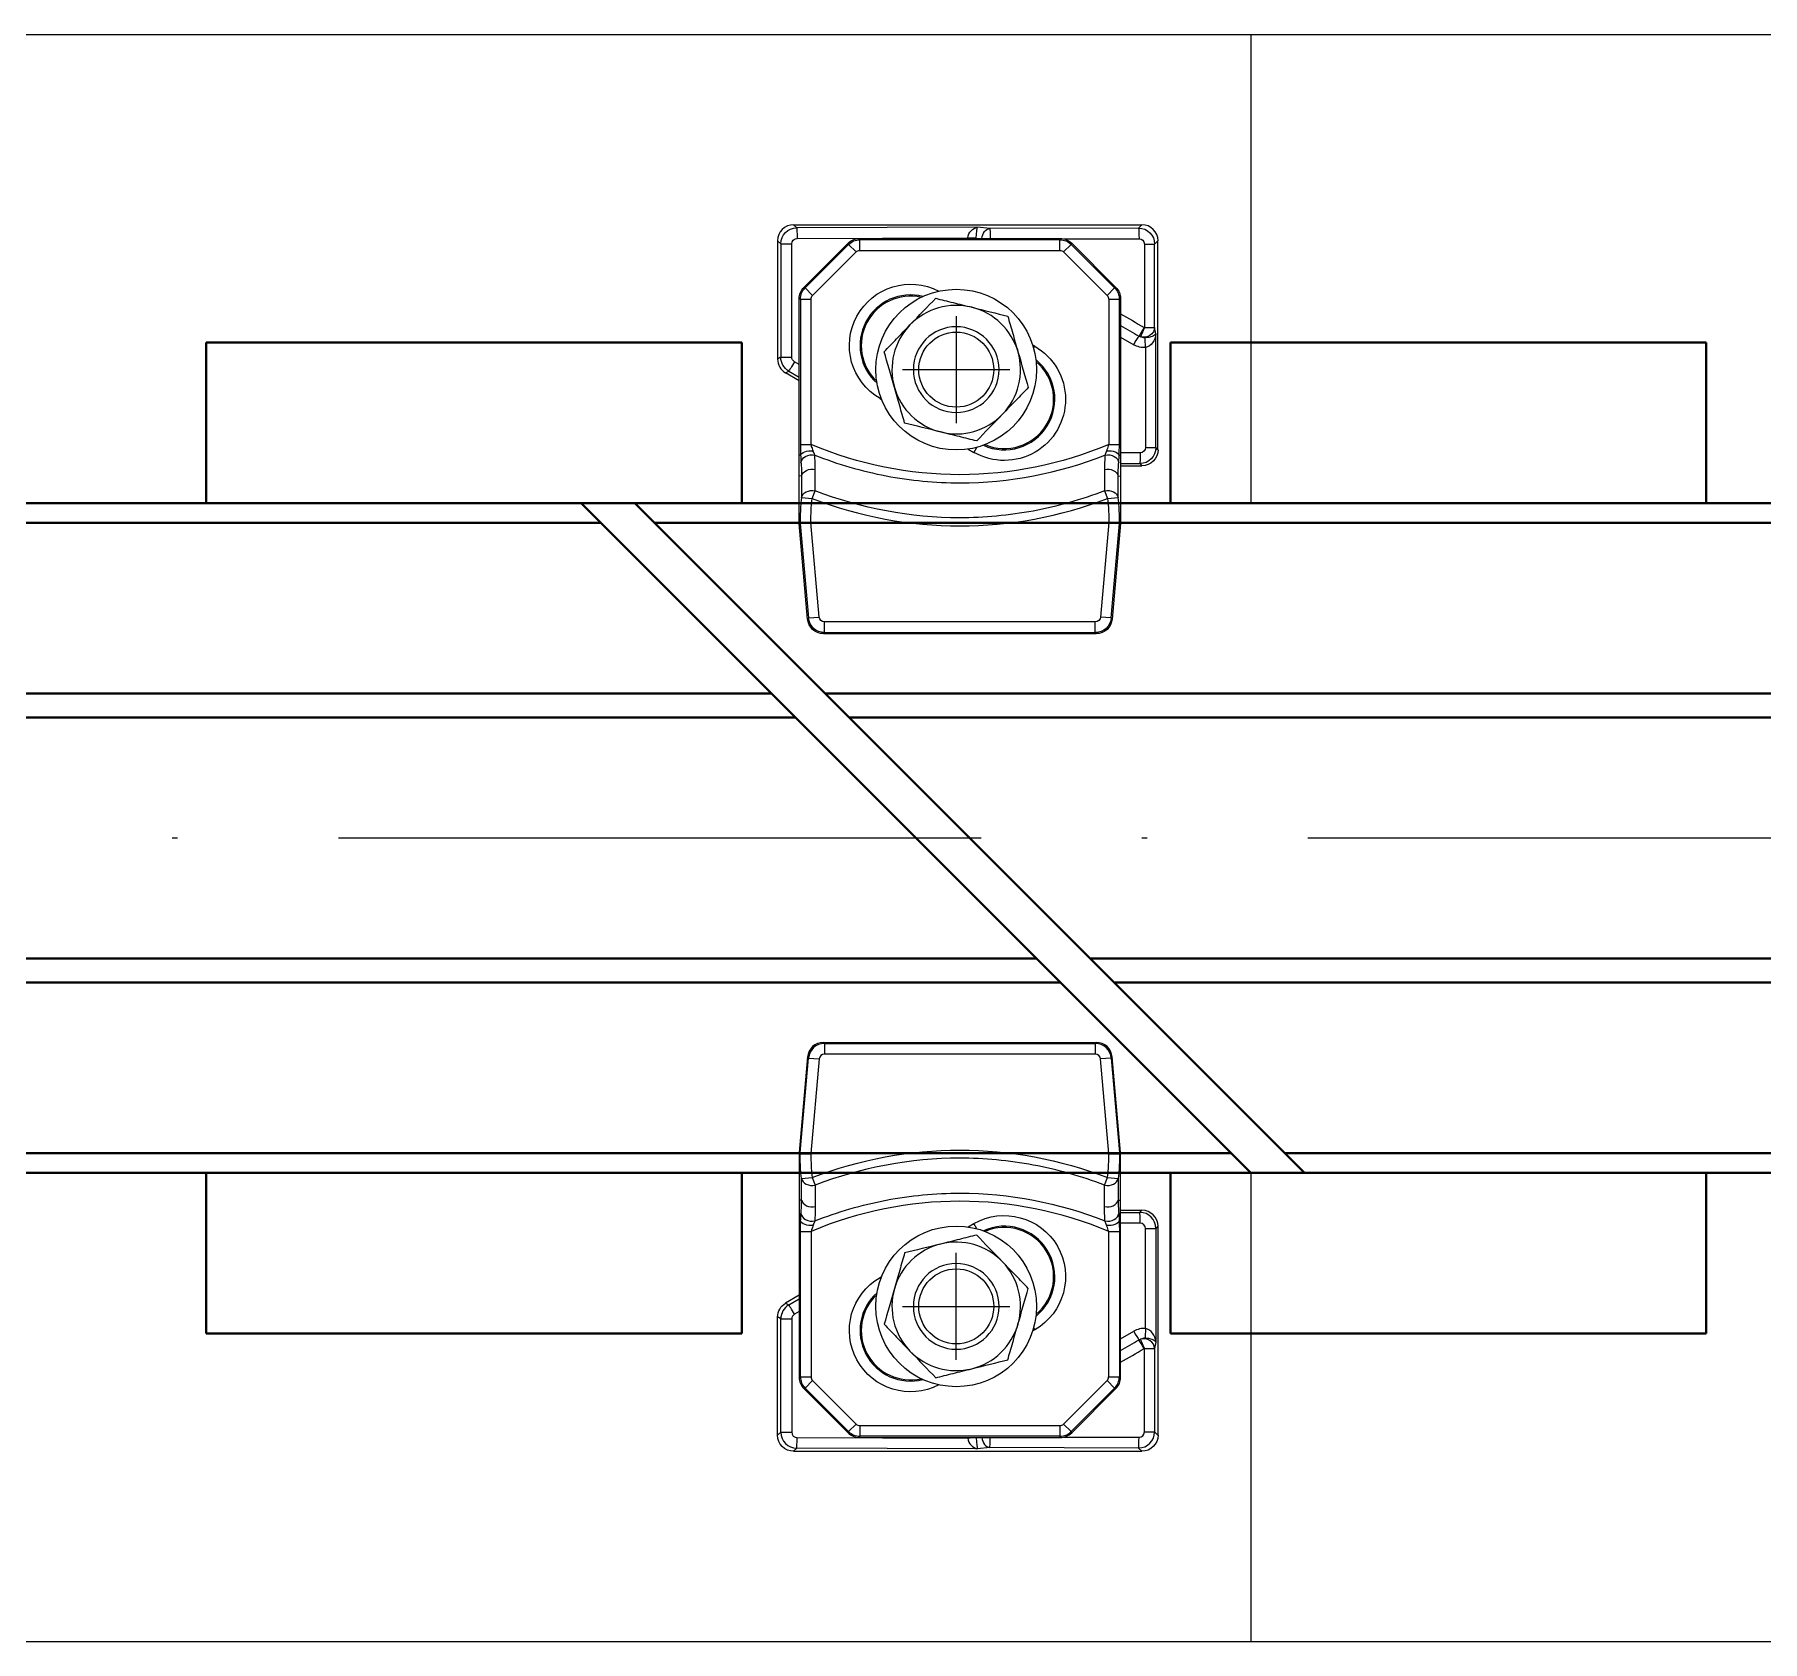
# Model space of a CAD drawing. Header units: centimetres. Extents: x 470464 to 524273, y 49611 to 59074.
# Drawn here: x 489177.04 to 489209.3, y 54392.56 to 54422.56 of the extents above; entities that cross this region are included whole.
import ezdxf

# ---------------------------------------------------------------- set-up
doc = ezdxf.new("R2010")
doc.units = ezdxf.units.CM
doc.header["$MEASUREMENT"] = 0
for name, pattern in [('1244_Aselsan_MIUM_3000$0$ACAD_ISO10W100', [18, 12, -3, 0, -3]), ('ACAD_ISO08W100', [36, 24, -3, 6, -3]), ('CHAIN', [0.3543, 0.2362, -0.0295, 0.0591, -0.0295]), ('XKITLINE00', [0])]:
    doc.linetypes.add(name, pattern=pattern)
for name, color, linetype, lineweight in [('1', 7, 'Continuous', 25), ('AAA_EKSEN', 1, 'ACAD_ISO08W100', 9), ('S-COLS-CONC', 4, 'Continuous', 40)]:
    doc.layers.add(name, color=color, linetype=linetype, lineweight=lineweight)

# ---------------------------------------------------------------- blocks, each defined once
blk = doc.blocks.new('K')
at = {"color": 2, "linetype": 'XKITLINE00', "lineweight": 0}
for p, q in [((489128.412, 45922.563), (489199.746, 45922.563)), ((489199.746, 45922.563), (489249.746, 45922.563)), ((489199.746, 45922.563), (489199.746, 45913.813)), ((489199.746, 45901.313), (489199.746, 45892.563)), ((489128.412, 45892.563), (489199.746, 45892.563)), ((489199.746, 45892.563), (489249.746, 45892.563))]:
    blk.add_line(p, q, dxfattribs=at)
at = {"color": 2}
for p, q in [((489199.746, 45922.563), (489199.746, 45913.813)), ((489199.746, 45901.313), (489199.746, 45892.563))]:
    blk.add_line(p, q, dxfattribs=at)
at = {"color": 2, "linetype": '1244_Aselsan_MIUM_3000$0$ACAD_ISO10W100'}
blk.add_line((489128.412, 45907.563), (489228.2, 45907.563), dxfattribs=at)
at = {"layer": '1', "color": 2, "linetype": 'Continuous'}
for p, q in [((489191.211, 45919.013), (489197.713, 45919.013)), ((489191.269, 45918.955), (489191.211, 45919.013)), ((489194.645, 45918.965), (489191.269, 45918.955)), ((489194.873, 45918.942), (489194.645, 45918.965)), ((489197.651, 45918.951), (489194.873, 45918.942)), ((489197.713, 45919.013), (489197.651, 45918.951)), ((489190.912, 45918.714), (489190.97, 45918.655)), ((489190.912, 45918.714), (489190.912, 45916.504)), ((489190.97, 45918.655), (489190.971, 45916.538)), ((489191.177, 45916.539), (489191.176, 45918.656)), ((489191.276, 45918.756), (489194.463, 45918.766)), ((489191.402, 45917.843), (489192.226, 45918.667)), ((489192.236, 45918.645), (489191.425, 45917.833)), ((489192.226, 45918.668), (489192.236, 45918.645)), ((489192.377, 45918.504), (489192.236, 45918.645)), ((489192.447, 45918.732), (489192.438, 45918.755)), ((489192.438, 45918.755), (489196.19, 45918.755)), ((489196.181, 45918.732), (489192.447, 45918.732)), ((489192.447, 45918.533), (489192.447, 45918.732)), ((489196.19, 45918.755), (489196.181, 45918.732)), ((489196.181, 45918.533), (489196.181, 45918.732)), ((489196.251, 45918.504), (489196.392, 45918.645)), ((489196.259, 45918.747), (489197.658, 45918.751)), ((489196.392, 45918.645), (489196.402, 45918.668)), ((489197.203, 45917.833), (489196.392, 45918.645)), ((489196.402, 45918.667), (489197.226, 45917.843)), ((489197.758, 45918.652), (489197.758, 45917.094)), ((489197.758, 45918.652), (489197.95, 45918.652)), ((489197.95, 45918.652), (489198.012, 45918.714)), ((489197.95, 45917.094), (489197.95, 45918.652)), ((489198.012, 45914.811), (489198.012, 45918.714)), ((489191.565, 45917.692), (489192.377, 45918.504)), ((489192.447, 45918.533), (489196.181, 45918.533)), ((489196.251, 45918.504), (489197.063, 45917.692)), ((489191.314, 45917.631), (489191.337, 45917.622)), ((489191.314, 45914.709), (489191.314, 45917.631)), ((489191.337, 45917.622), (489191.337, 45914.908)), ((489191.337, 45917.622), (489191.536, 45917.622)), ((489191.425, 45917.833), (489191.402, 45917.843)), ((489191.565, 45917.692), (489191.425, 45917.833)), ((489191.536, 45914.908), (489191.536, 45917.622)), ((489197.063, 45917.692), (489197.203, 45917.833)), ((489197.092, 45917.622), (489197.291, 45917.622)), ((489197.092, 45917.622), (489197.092, 45914.908)), ((489197.226, 45917.843), (489197.203, 45917.833)), ((489197.291, 45917.622), (489197.314, 45917.631)), ((489197.291, 45914.908), (489197.291, 45917.622)), ((489197.314, 45917.631), (489197.314, 45914.709)), ((489197.758, 45917.094), (489197.95, 45917.094)), ((489197.973, 45916.976), (489197.95, 45917.094)), ((489197.972, 45914.851), (489197.973, 45916.976)), ((489195.712, 45916.744), (489195.674, 45916.766)), ((489195.691, 45916.708), (489195.712, 45916.744)), ((489197.314, 45916.911), (489197.559, 45916.771)), ((489197.781, 45916.72), (489197.78, 45914.852)), ((489190.971, 45916.538), (489190.912, 45916.504)), ((489191.061, 45916.246), (489191.119, 45916.28)), ((489191.119, 45916.28), (489191.314, 45916.166)), ((489191.314, 45916.402), (489191.227, 45916.453)), ((489191.314, 45916.099), (489191.061, 45916.246)), ((489192.824, 45915.767), (489192.838, 45915.79)), ((489192.824, 45915.767), (489192.853, 45915.751)), ((489191.341, 45914.709), (489191.314, 45914.709)), ((489191.337, 45914.908), (489191.536, 45914.908)), ((489194.468, 45914.824), (489194.575, 45914.762)), ((489194.629, 45914.857), (489194.575, 45914.762)), ((489197.092, 45914.908), (489197.291, 45914.908)), ((489197.287, 45914.709), (489197.314, 45914.709)), ((489197.68, 45914.753), (489197.314, 45914.754)), ((489198.012, 45914.811), (489197.972, 45914.851)), ((489197.314, 45914.554), (489197.673, 45914.553)), ((489197.314, 45914.513), (489197.713, 45914.513)), ((489197.673, 45914.553), (489197.713, 45914.513)), ((489191.314, 45913.826), (489191.314, 45914.326)), ((489191.36, 45914.321), (489191.314, 45914.326)), ((489191.557, 45913.899), (489191.612, 45914.044)), ((489197.016, 45914.044), (489197.071, 45913.899)), ((489197.268, 45914.321), (489197.314, 45914.326)), ((489197.314, 45914.326), (489197.314, 45913.826)), ((489191.348, 45913.822), (489191.314, 45913.826)), ((489191.359, 45913.92), (489191.348, 45913.822)), ((489191.348, 45913.822), (489191.547, 45913.802)), ((489191.359, 45913.92), (489191.557, 45913.899)), ((489191.547, 45913.802), (489191.557, 45913.899)), ((489197.071, 45913.899), (489197.269, 45913.92)), ((489197.071, 45913.899), (489197.081, 45913.802)), ((489197.081, 45913.802), (489197.28, 45913.822)), ((489197.28, 45913.822), (489197.269, 45913.92)), ((489197.28, 45913.822), (489197.314, 45913.826)), ((489191.471, 45911.651), (489191.315, 45913.432)), ((489191.333, 45913.46), (489191.532, 45913.459)), ((489191.334, 45913.433), (489191.533, 45913.45)), ((489191.334, 45913.433), (489191.488, 45911.67)), ((489191.687, 45911.687), (489191.533, 45913.45)), ((489197.095, 45913.45), (489196.941, 45911.687)), ((489197.294, 45913.433), (489197.095, 45913.45)), ((489197.096, 45913.459), (489197.295, 45913.46)), ((489197.14, 45911.67), (489197.294, 45913.433)), ((489197.313, 45913.432), (489197.157, 45911.651)), ((489191.488, 45911.67), (489191.471, 45911.651)), ((489191.488, 45911.67), (489191.687, 45911.687)), ((489196.842, 45911.596), (489191.786, 45911.596)), ((489191.786, 45911.397), (489191.786, 45911.596)), ((489196.842, 45911.397), (489196.842, 45911.596)), ((489197.14, 45911.67), (489196.941, 45911.687)), ((489197.157, 45911.651), (489197.14, 45911.67)), ((489191.769, 45911.378), (489191.786, 45911.397)), ((489191.769, 45911.378), (489196.859, 45911.378)), ((489191.786, 45911.397), (489196.842, 45911.397)), ((489196.842, 45911.397), (489196.859, 45911.378)), ((489191.769, 45903.747), (489191.786, 45903.728)), ((489191.769, 45903.747), (489196.859, 45903.747)), ((489191.786, 45903.728), (489191.786, 45903.529)), ((489191.786, 45903.728), (489196.842, 45903.728)), ((489196.842, 45903.728), (489196.859, 45903.747)), ((489196.842, 45903.728), (489196.842, 45903.529)), ((489191.471, 45903.474), (489191.315, 45901.693)), ((489191.334, 45901.692), (489191.488, 45903.455)), ((489191.488, 45903.455), (489191.471, 45903.474)), ((489191.488, 45903.455), (489191.687, 45903.438)), ((489191.687, 45903.438), (489191.533, 45901.675)), ((489196.842, 45903.529), (489191.786, 45903.529)), ((489197.14, 45903.455), (489196.941, 45903.438)), ((489197.095, 45901.675), (489196.941, 45903.438)), ((489197.157, 45903.474), (489197.14, 45903.455)), ((489197.14, 45903.455), (489197.294, 45901.692)), ((489197.313, 45901.693), (489197.157, 45903.474)), ((489191.333, 45901.665), (489191.532, 45901.666)), ((489191.334, 45901.692), (489191.533, 45901.675)), ((489197.294, 45901.692), (489197.095, 45901.675)), ((489197.096, 45901.666), (489197.295, 45901.665)), ((489191.348, 45901.303), (489191.314, 45901.299)), ((489191.314, 45901.299), (489191.314, 45900.799)), ((489191.348, 45901.303), (489191.547, 45901.323)), ((489191.359, 45901.205), (489191.348, 45901.303)), ((489191.359, 45901.205), (489191.557, 45901.226)), ((489191.547, 45901.323), (489191.557, 45901.226)), ((489191.557, 45901.226), (489191.612, 45901.081)), ((489197.016, 45901.081), (489197.071, 45901.226)), ((489197.071, 45901.226), (489197.081, 45901.323)), ((489197.071, 45901.226), (489197.269, 45901.205)), ((489197.081, 45901.323), (489197.28, 45901.303)), ((489197.28, 45901.303), (489197.269, 45901.205)), ((489197.28, 45901.303), (489197.314, 45901.299)), ((489197.314, 45900.799), (489197.314, 45901.299)), ((489191.36, 45900.804), (489191.314, 45900.799)), ((489197.268, 45900.804), (489197.314, 45900.799)), ((489197.314, 45900.613), (489197.713, 45900.613)), ((489197.314, 45900.571), (489197.673, 45900.573)), ((489197.673, 45900.573), (489197.713, 45900.613)), ((489191.314, 45900.416), (489191.314, 45897.494)), ((489191.341, 45900.416), (489191.314, 45900.416)), ((489191.337, 45897.503), (489191.337, 45900.217)), ((489191.337, 45900.217), (489191.536, 45900.217)), ((489191.536, 45900.217), (489191.536, 45897.503)), ((489194.468, 45900.301), (489194.575, 45900.363)), ((489194.629, 45900.268), (489194.575, 45900.363)), ((489197.092, 45900.217), (489197.291, 45900.217)), ((489197.092, 45897.503), (489197.092, 45900.217)), ((489197.287, 45900.416), (489197.314, 45900.416)), ((489197.291, 45900.217), (489197.291, 45897.503)), ((489197.314, 45897.494), (489197.314, 45900.416)), ((489197.68, 45900.372), (489197.314, 45900.371)), ((489197.781, 45898.405), (489197.78, 45900.273)), ((489198.012, 45900.314), (489197.972, 45900.274)), ((489197.972, 45900.274), (489197.973, 45898.149)), ((489198.012, 45900.314), (489198.012, 45896.411)), ((489192.824, 45899.358), (489192.853, 45899.374)), ((489192.824, 45899.358), (489192.838, 45899.335)), ((489191.314, 45899.026), (489191.061, 45898.879)), ((489191.061, 45898.879), (489191.119, 45898.845)), ((489191.119, 45898.845), (489191.314, 45898.959)), ((489190.971, 45898.587), (489190.912, 45898.621)), ((489190.912, 45896.411), (489190.912, 45898.621)), ((489190.97, 45896.47), (489190.971, 45898.587)), ((489191.177, 45898.586), (489191.176, 45896.469)), ((489191.314, 45898.723), (489191.227, 45898.672)), ((489195.712, 45898.381), (489195.674, 45898.359)), ((489195.691, 45898.418), (489195.712, 45898.381)), ((489197.314, 45898.214), (489197.559, 45898.354)), ((489197.758, 45898.031), (489197.95, 45898.031)), ((489197.758, 45896.473), (489197.758, 45898.031)), ((489197.973, 45898.149), (489197.95, 45898.031)), ((489197.95, 45898.031), (489197.95, 45896.473)), ((489191.314, 45897.494), (489191.337, 45897.503)), ((489191.337, 45897.503), (489191.536, 45897.503)), ((489191.425, 45897.292), (489191.402, 45897.282)), ((489191.402, 45897.282), (489192.226, 45896.458)), ((489191.565, 45897.433), (489191.425, 45897.292)), ((489192.236, 45896.48), (489191.425, 45897.292)), ((489191.565, 45897.433), (489192.377, 45896.621)), ((489196.251, 45896.621), (489197.063, 45897.433)), ((489197.203, 45897.292), (489196.392, 45896.48)), ((489196.402, 45896.458), (489197.226, 45897.282)), ((489197.063, 45897.433), (489197.203, 45897.292)), ((489197.092, 45897.503), (489197.291, 45897.503)), ((489197.226, 45897.282), (489197.203, 45897.292)), ((489197.291, 45897.503), (489197.314, 45897.494)), ((489192.377, 45896.621), (489192.236, 45896.48)), ((489196.251, 45896.621), (489196.392, 45896.48)), ((489190.912, 45896.411), (489190.97, 45896.47)), ((489191.276, 45896.369), (489194.463, 45896.359)), ((489192.226, 45896.457), (489192.236, 45896.48)), ((489192.447, 45896.393), (489192.438, 45896.37)), ((489192.438, 45896.37), (489196.19, 45896.37)), ((489192.447, 45896.592), (489196.181, 45896.592)), ((489192.447, 45896.592), (489192.447, 45896.393)), ((489196.181, 45896.393), (489192.447, 45896.393)), ((489196.181, 45896.592), (489196.181, 45896.393)), ((489196.19, 45896.37), (489196.181, 45896.393)), ((489196.259, 45896.378), (489197.658, 45896.374)), ((489196.392, 45896.48), (489196.402, 45896.457)), ((489197.758, 45896.473), (489197.95, 45896.473)), ((489197.95, 45896.473), (489198.012, 45896.411)), ((489191.269, 45896.17), (489191.211, 45896.113)), ((489191.211, 45896.113), (489197.713, 45896.113)), ((489194.645, 45896.16), (489191.269, 45896.17)), ((489194.873, 45896.183), (489194.645, 45896.16)), ((489197.651, 45896.174), (489194.873, 45896.183)), ((489197.713, 45896.113), (489197.651, 45896.174))]:
    blk.add_line(p, q, dxfattribs=at)
for centre, radius in [((489194.246, 45916.307), 1.5), ((489194.246, 45916.307), 0.7), ((489194.246, 45898.818), 1.5), ((489194.246, 45898.818), 0.7)]:
    blk.add_circle(centre, radius, dxfattribs=at)
at = {"layer": '1', "color": 2, "linetype": 'Continuous', "extrusion": (0, 0, -1)}
for centre in [(-489194.246, 45916.307), (-489194.246, 45898.818)]:
    blk.add_circle(centre, 0.8, dxfattribs=at)
for centre, start, end in [((-489193.393, 45916.758), 299.8539, 117.4717), ((-489195.144, 45915.753), 119.8539, 299.8539), ((-489195.144, 45899.372), 60.1461, 240.1461), ((-489193.393, 45898.367), 242.5283, 60.1461)]:
    blk.add_arc(centre, 1.142, start, end, dxfattribs=at)
at = {"layer": '1', "color": 2, "linetype": 'Continuous'}
for centre, radius, start, end in [((489193.393, 45916.758), 0.943, 75.8258, 228.463), ((489193.393, 45916.758), 0.92, 77.6089, 226.677), ((489194.246, 45916.307), 1.2, 76, 136), ((489194.246, 45916.307), 1.2, 16, 76), ((489194.246, 45916.307), 1.2, 136, 196), ((489194.246, 45916.307), 1.2, 316, 16), ((489195.144, 45915.753), 0.943, 245.4674, 51.1742), ((489195.144, 45915.753), 0.92, 246.9271, 49.7145), ((489194.246, 45916.307), 1.2, 196, 256), ((489194.246, 45916.307), 1.2, 256, 316), ((489195.144, 45899.372), 0.943, 308.8258, 114.5326), ((489195.144, 45899.372), 0.92, 310.2855, 113.0729), ((489194.246, 45898.818), 1.2, 104, 164), ((489194.246, 45898.818), 1.2, 44, 104), ((489194.246, 45898.818), 1.2, 344, 44), ((489193.393, 45898.367), 0.943, 131.537, 284.1742), ((489193.393, 45898.367), 0.92, 133.323, 282.3911), ((489194.246, 45898.818), 1.2, 164, 224), ((489194.246, 45898.818), 1.2, 284, 344), ((489194.246, 45898.818), 1.2, 224, 284)]:
    blk.add_arc(centre, radius, start, end, dxfattribs=at)
for centre, major_axis, ratio, start_param, end_param in [((489191.213, 45918.711), (-0.214, 0.214), 0.992433, 5.501585, 7.064785), ((489197.711, 45918.711), (-0.214, -0.214), 0.992433, 2.359993, 3.923193), ((489191.213, 45916.506), (-0.261, -0.15), 0.994945, 5.763279, 6.803091), ((489194.314, 45922.456), (0, -9.067), 0.918737, 5.945855, 6.620515), ((489191.77, 45903.446), (-0.204, 0.222), 0.995811, 5.544902, 7.021469), ((489191.787, 45903.428), (-0.221, -0.203), 0.997694, 3.974105, 5.450673), ((489196.841, 45903.428), (-0.221, 0.203), 0.997694, 3.974105, 5.450673), ((489196.858, 45903.446), (-0.204, -0.222), 0.995811, 2.403309, 3.879876), ((489191.787, 45903.428), (0.068, -0.0742), 0.993033, 2.403309, 3.879876), ((489196.841, 45903.428), (-0.068, -0.0742), 0.993033, 2.403309, 3.879876), ((489191.557, 45901.226), (-0.2, -0.001), 0.752836, 0.132804, 1.847295), ((489197.071, 45901.226), (-0.2, 0.001), 0.752836, 1.294298, 3.008789), ((489191.559, 45900.825), (-0.2, -0.001), 0.752479, 0.132721, 1.852962), ((489194.314, 45892.376), (0, 8.405), 0.918737, 5.915201, 6.65117), ((489197.069, 45900.825), (-0.2, 0.001), 0.752479, 1.288631, 3.008872), ((489191.547, 45900.557), (-0.199, 0.014), 0.74106, 0.130215, 1.915333), ((489197.081, 45900.557), (-0.199, -0.014), 0.74106, 1.22626, 3.011378), ((489197.673, 45900.373), (-0.001, 0.2), 0.034627, 4.708031, 6.195866), ((489197.672, 45900.273), (-0.267, 0.138), 0.998031, 3.623062, 5.186262), ((489197.711, 45900.311), (-0.214, -0.214), 0.992433, 2.359993, 3.923193), ((489191.54, 45900.416), (-0.2, 0.008), 0.422896, 0.096328, 1.761115), ((489197.088, 45900.416), (-0.2, -0.008), 0.422896, 1.380478, 3.045264), ((489197.679, 45900.272), (-0.0819, -0.0592), 0.989251, 2.52068, 4.08388), ((489197.773, 45900.274), (0.2, 0), 0.004269, 4.747034, 6.195918), ((489191.27, 45898.586), (-0.128, -0.271), 0.997202, 4.110755, 5.150568), ((489191.17, 45898.587), (-0.2, 0), 0.004243, 0.087267, 1.605444), ((489191.22, 45898.673), (-0.101, 0.173), 0.027764, 4.691233, 6.195885), ((489191.277, 45898.586), (-0.0667, 0.0748), 0.997721, 6.084759, 7.124571), ((489197.732, 45897.968), (-0.115, -0.426), 0.905428, 3.310168, 3.875491), ((489197.566, 45898.353), (-0.099, 0.174), 0.027964, 1.549906, 2.758993), ((489197.739, 45897.967), (-0.061, -0.253), 0.768803, 3.289543, 3.701099), ((489197.751, 45898.031), (-0.196, 0.038), 0.907507, 3.350606, 5.211047), ((489197.788, 45898.405), (0.016, 0.199), 0.034866, 1.569261, 2.70958), ((489197.774, 45898.149), (-0.201, 0.012), 0.369521, 3.302192, 4.751077), ((489197.774, 45898.149), (-0.042, 0.256), 0.76271, 4.58737, 6.036255), ((489144.503, 45868.006), (-148.546, -84.96), 0.001169, 1.933599, 1.936064), ((489144.509, 45868.005), (-148.541, -84.962), 0.002337, 1.9329, 1.936067), ((489197.746, 45898.029), (-0.099, 0.174), 0.030283, 4.695034, 5.900559), ((489197.751, 45898.031), (-0.071, 0.187), 0.032625, 4.699988, 5.905162), ((489191.615, 45897.494), (-0.278, -0.115), 0.997326, 5.892062, 6.674309), ((489191.637, 45897.503), (-0.115, 0.277), 0.998522, 1.179673, 1.96192), ((489191.637, 45897.503), (-0.0928, -0.0384), 0.995546, 5.892062, 6.674309), ((489196.991, 45897.503), (0.0928, -0.0384), 0.995546, 5.892062, 6.674309), ((489196.991, 45897.503), (-0.115, -0.277), 0.998522, 1.179673, 1.96192), ((489197.013, 45897.494), (-0.278, 0.115), 0.997326, 2.750469, 3.532716), ((489192.448, 45896.692), (0.0384, 0.0928), 0.995546, 2.750469, 3.532716), ((489196.18, 45896.692), (0.0384, -0.0928), 0.995546, 5.892062, 6.674309), ((489191.169, 45896.47), (-0.2, 0), 0.004243, 0.087267, 1.605444), ((489191.269, 45896.47), (-0.175, 0.243), 0.996422, 0.949848, 2.513048), ((489191.276, 45896.469), (-0.0469, -0.0889), 0.994028, 5.200197, 6.763397), ((489191.269, 45896.37), (-0.001, -0.2), 0.034652, 0.087319, 1.566648), ((489192.439, 45896.671), (-0.115, -0.278), 0.997326, 5.892062, 6.674309), ((489192.448, 45896.692), (-0.277, 0.115), 0.998522, 1.179673, 1.96192), ((489194.981, 45896.394), (-0.516, -0.056), 0.770786, 6.203754, 6.230389), ((489194.47, 45896.358), (-0.2, -0.008), 0.005639, 3.866293, 4.746837), ((489194.645, 45896.359), (-0.076, 0.188), 0.878606, 1.230281, 2.70961), ((489194.645, 45896.359), (-0.003, 0.201), 0.124494, 1.540952, 3.020281), ((489194.873, 45896.382), (0.02, -0.199), 0.74823, 4.69971, 6.151435), ((489194.873, 45896.382), (0.001, 0.2), 0.034899, 3.228912, 4.651252), ((489196.18, 45896.692), (-0.277, -0.115), 0.998522, 1.179673, 1.96192), ((489196.189, 45896.671), (-0.115, 0.278), 0.997326, 2.750469, 3.532716), ((489197.65, 45896.474), (-0.266, -0.139), 0.998207, 1.09196, 2.65516), ((489197.651, 45896.374), (0.001, 0.2), 0.034899, 3.228912, 4.712496), ((489197.657, 45896.474), (-0.0807, 0.0609), 0.988978, 2.219923, 3.783123)]:
    blk.add_ellipse(centre, major_axis=major_axis, ratio=ratio, start_param=start_param, end_param=end_param, dxfattribs=at)
at = {"layer": '1', "color": 2, "linetype": 'Continuous', "extrusion": (0, 0, -1)}
for centre, major_axis, ratio, start_param, end_param in [((489191.269, 45918.655), (-0.175, -0.243), 0.996422, 0.949848, 2.513048), ((489191.269, 45918.755), (-0.001, 0.2), 0.034652, 0.087319, 1.566648), ((489194.645, 45918.766), (-0.076, -0.188), 0.878606, 1.230281, 2.70961), ((489194.645, 45918.766), (-0.003, -0.201), 0.124494, 1.540952, 3.020281), ((489194.873, 45918.743), (0.02, 0.199), 0.74823, 4.69971, 6.151435), ((489194.873, 45918.743), (0.001, -0.2), 0.034899, 3.228912, 4.651252), ((489197.65, 45918.651), (-0.266, 0.139), 0.998207, 1.09196, 2.65516), ((489197.651, 45918.751), (0.001, -0.2), 0.034899, 3.228912, 4.712496), ((489191.169, 45918.655), (-0.2, 0), 0.004243, 0.087267, 1.605444), ((489191.276, 45918.656), (-0.0469, 0.0889), 0.994028, 5.200197, 6.763397), ((489192.439, 45918.455), (-0.115, 0.278), 0.997326, 5.892062, 6.674309), ((489192.448, 45918.433), (-0.277, -0.115), 0.998522, 1.179673, 1.96192), ((489194.47, 45918.767), (-0.2, 0.008), 0.005639, 3.866293, 4.746837), ((489194.981, 45918.731), (-0.516, 0.056), 0.770786, 6.203754, 6.230389), ((489196.18, 45918.433), (-0.277, 0.115), 0.998522, 1.179673, 1.96192), ((489196.189, 45918.455), (-0.115, -0.278), 0.997326, 2.750469, 3.532716), ((489197.657, 45918.651), (-0.0807, -0.0609), 0.988978, 2.219923, 3.783123), ((489192.448, 45918.433), (0.0384, -0.0928), 0.995546, 2.750469, 3.532716), ((489196.18, 45918.433), (0.0384, 0.0928), 0.995546, 5.892062, 6.674309), ((489191.615, 45917.631), (-0.278, 0.115), 0.997326, 5.892062, 6.674309), ((489191.637, 45917.622), (-0.115, -0.277), 0.998522, 1.179673, 1.96192), ((489191.637, 45917.622), (-0.0928, 0.0384), 0.995546, 5.892062, 6.674309), ((489196.991, 45917.622), (0.0928, 0.0384), 0.995546, 5.892062, 6.674309), ((489196.991, 45917.622), (-0.115, 0.277), 0.998522, 1.179673, 1.96192), ((489197.013, 45917.631), (-0.278, -0.115), 0.997326, 2.750469, 3.532716), ((489144.509, 45947.12), (-148.541, 84.962), 0.002337, 1.9329, 1.936067), ((489144.503, 45947.119), (-148.546, 84.96), 0.001169, 1.933599, 1.936064), ((489197.566, 45916.772), (-0.099, -0.174), 0.027964, 1.549906, 2.758993), ((489197.746, 45917.096), (-0.099, -0.174), 0.030283, 4.695034, 5.900559), ((489197.751, 45917.094), (-0.196, -0.038), 0.907507, 3.350606, 5.211047), ((489197.751, 45917.094), (-0.071, -0.187), 0.032625, 4.699988, 5.905162), ((489197.774, 45916.976), (-0.201, -0.012), 0.369521, 3.302192, 4.751077), ((489197.774, 45916.976), (-0.042, -0.256), 0.76271, 4.58737, 6.036255), ((489197.732, 45917.157), (-0.115, 0.426), 0.905428, 3.310168, 3.875491), ((489197.739, 45917.158), (-0.061, 0.253), 0.768803, 3.289543, 3.701099), ((489197.788, 45916.72), (0.016, -0.199), 0.034866, 1.569261, 2.70958), ((489191.17, 45916.538), (-0.2, 0), 0.004243, 0.087267, 1.605444), ((489191.27, 45916.539), (-0.128, 0.271), 0.997202, 4.110755, 5.150568), ((489191.22, 45916.452), (-0.101, -0.173), 0.027764, 4.691233, 6.195885), ((489191.277, 45916.539), (-0.0667, -0.0748), 0.997721, 6.084759, 7.124571), ((489191.54, 45914.709), (-0.2, -0.008), 0.422896, 0.096328, 1.761115), ((489191.547, 45914.568), (-0.199, -0.014), 0.74106, 0.130215, 1.915333), ((489194.314, 45922.75), (0, -8.405), 0.918737, 5.915201, 6.65117), ((489197.081, 45914.568), (-0.199, 0.014), 0.74106, 1.22626, 3.011378), ((489197.088, 45914.709), (-0.2, 0.008), 0.422896, 1.380478, 3.045264), ((489197.672, 45914.852), (-0.267, -0.138), 0.998031, 3.623062, 5.186262), ((489197.673, 45914.752), (-0.001, -0.2), 0.034627, 4.708031, 6.195866), ((489197.679, 45914.853), (-0.0819, 0.0592), 0.989251, 2.52068, 4.08388), ((489197.711, 45914.814), (-0.214, 0.214), 0.992433, 2.359993, 3.923193), ((489197.773, 45914.851), (0.2, 0), 0.004269, 4.747034, 6.195918), ((489191.559, 45914.3), (-0.2, 0.001), 0.752479, 0.132721, 1.852962), ((489197.069, 45914.3), (-0.2, -0.001), 0.752479, 1.288631, 3.008872), ((489191.557, 45913.899), (-0.2, 0.001), 0.752836, 0.132804, 1.847295), ((489197.071, 45913.899), (-0.2, -0.001), 0.752836, 1.294298, 3.008789), ((489191.77, 45911.679), (-0.204, -0.222), 0.995811, 5.544902, 7.021469), ((489191.787, 45911.697), (-0.221, 0.203), 0.997694, 3.974105, 5.450673), ((489191.787, 45911.697), (0.068, 0.0742), 0.993033, 2.403309, 3.879876), ((489196.841, 45911.697), (-0.068, 0.0742), 0.993033, 2.403309, 3.879876), ((489196.841, 45911.697), (-0.221, -0.203), 0.997694, 3.974105, 5.450673), ((489196.858, 45911.679), (-0.204, 0.222), 0.995811, 2.403309, 3.879876), ((489194.314, 45892.669), (0, 9.067), 0.918737, 5.945855, 6.620515), ((489191.213, 45898.619), (-0.261, 0.15), 0.994945, 5.763279, 6.803091), ((489191.213, 45896.414), (-0.214, -0.214), 0.992433, 5.501585, 7.064785), ((489197.711, 45896.414), (-0.214, 0.214), 0.992433, 2.359993, 3.923193)]:
    blk.add_ellipse(centre, major_axis=major_axis, ratio=ratio, start_param=start_param, end_param=end_param, dxfattribs=at)
at = {"layer": '1', "color": 2, "linetype": 'Continuous'}
for points, weights in [([(489192.226, 45918.667), (489192.226, 45918.668), (489192.226, 45918.668)], [0.500000032004, 0.499999967996, 0.500000032004]), ([(489192.438, 45918.755), (489192.438, 45918.755), (489192.438, 45918.755)], [0.500000031722, 0.499999968278, 0.500000031722]), ([(489196.19, 45918.755), (489196.19, 45918.755), (489196.19, 45918.755)], [0.500000031229, 0.499999968771, 0.500000031229]), ([(489196.402, 45918.668), (489196.402, 45918.668), (489196.402, 45918.667)], [0.500000031836, 0.499999968164, 0.500000031836]), ([(489191.314, 45917.631), (489191.314, 45917.631), (489191.314, 45917.631)], [0.500000031564, 0.499999968436, 0.500000031564]), ([(489191.402, 45917.843), (489191.402, 45917.843), (489191.402, 45917.843)], [0.500000032286, 0.499999967714, 0.500000032286]), ([(489197.226, 45917.843), (489197.226, 45917.843), (489197.226, 45917.843)], [0.500000031966, 0.499999968034, 0.500000031966]), ([(489197.314, 45917.631), (489197.314, 45917.631), (489197.314, 45917.631)], [0.500000031519, 0.499999968481, 0.500000031519]), ([(489191.471, 45911.651), (489191.471, 45911.651), (489191.471, 45911.651)], [0.500000154951, 0.499999845049, 0.500000154951]), ([(489197.157, 45911.651), (489197.157, 45911.651), (489197.157, 45911.651)], [0.500000154962, 0.499999845038, 0.500000154962]), ([(489191.769, 45911.378), (489191.769, 45911.378), (489191.769, 45911.378)], [0.500000154953, 0.499999845047, 0.500000154953]), ([(489196.859, 45911.378), (489196.859, 45911.378), (489196.859, 45911.378)], [0.500000154938, 0.499999845062, 0.500000154938]), ([(489191.769, 45903.747), (489191.769, 45903.747), (489191.769, 45903.747)], [0.500000154953, 0.499999845047, 0.500000154953]), ([(489196.859, 45903.747), (489196.859, 45903.747), (489196.859, 45903.747)], [0.500000154938, 0.499999845062, 0.500000154938]), ([(489191.471, 45903.474), (489191.471, 45903.474), (489191.471, 45903.474)], [0.500000154951, 0.499999845049, 0.500000154951]), ([(489197.157, 45903.474), (489197.157, 45903.474), (489197.157, 45903.474)], [0.500000154962, 0.499999845038, 0.500000154962]), ([(489191.314, 45897.494), (489191.314, 45897.494), (489191.314, 45897.494)], [0.500000031564, 0.499999968436, 0.500000031564]), ([(489191.402, 45897.282), (489191.402, 45897.282), (489191.402, 45897.282)], [0.500000032286, 0.499999967714, 0.500000032286]), ([(489197.226, 45897.282), (489197.226, 45897.282), (489197.226, 45897.282)], [0.500000031966, 0.499999968034, 0.500000031966]), ([(489197.314, 45897.494), (489197.314, 45897.494), (489197.314, 45897.494)], [0.500000031519, 0.499999968481, 0.500000031519]), ([(489192.226, 45896.458), (489192.226, 45896.457), (489192.226, 45896.457)], [0.500000032004, 0.499999967996, 0.500000032004]), ([(489192.438, 45896.37), (489192.438, 45896.37), (489192.438, 45896.37)], [0.500000031722, 0.499999968278, 0.500000031722]), ([(489196.19, 45896.37), (489196.19, 45896.37), (489196.19, 45896.37)], [0.500000031229, 0.499999968771, 0.500000031229]), ([(489196.402, 45896.457), (489196.402, 45896.457), (489196.402, 45896.458)], [0.500000031836, 0.499999968164, 0.500000031836])]:
    blk.add_rational_spline(points, weights, degree=2, dxfattribs=at)
for points in [[(489193.382, 45917.141), (489193.551, 45917.315), (489193.714, 45917.485), (489193.864, 45917.639)], [(489194.536, 45917.472), (489194.771, 45917.413), (489195, 45917.356), (489195.208, 45917.304)], [(489197.656, 45916.934), (489197.666, 45916.928), (489197.677, 45916.923), (489197.687, 45916.919)], [(489197.758, 45917.094), (489197.756, 45917.094), (489197.755, 45917.095), (489197.753, 45917.096)], [(489193.092, 45915.976), (489193.025, 45916.209), (489192.96, 45916.436), (489192.901, 45916.642)], [(489195.399, 45916.638), (489195.466, 45916.405), (489195.531, 45916.179), (489195.59, 45915.972)], [(489193.955, 45915.143), (489193.721, 45915.201), (489193.492, 45915.258), (489193.283, 45915.31)], [(489195.109, 45915.474), (489194.941, 45915.3), (489194.777, 45915.13), (489194.628, 45914.975)], [(489197.287, 45914.709), (489197.29, 45914.771), (489197.291, 45914.838), (489197.291, 45914.908)], [(489191.36, 45914.321), (489191.36, 45914.187), (489191.359, 45914.054), (489191.359, 45913.92)], [(489197.269, 45913.92), (489197.269, 45914.054), (489197.268, 45914.187), (489197.268, 45914.321)], [(489191.333, 45913.46), (489191.327, 45913.46), (489191.32, 45913.459), (489191.314, 45913.459)], [(489191.314, 45913.459), (489191.314, 45913.459), (489191.314, 45913.458), (489191.314, 45913.458)], [(489191.314, 45913.458), (489191.314, 45913.45), (489191.314, 45913.441), (489191.315, 45913.433)], [(489191.315, 45913.433), (489191.315, 45913.432), (489191.315, 45913.432), (489191.315, 45913.432)], [(489191.333, 45913.46), (489191.333, 45913.451), (489191.333, 45913.442), (489191.334, 45913.433)], [(489191.533, 45913.45), (489191.532, 45913.453), (489191.532, 45913.456), (489191.532, 45913.459)], [(489197.096, 45913.459), (489197.096, 45913.456), (489197.096, 45913.453), (489197.095, 45913.45)], [(489197.294, 45913.433), (489197.295, 45913.442), (489197.295, 45913.451), (489197.295, 45913.46)], [(489197.294, 45913.433), (489197.3, 45913.433), (489197.307, 45913.432), (489197.313, 45913.432)], [(489197.314, 45913.459), (489197.308, 45913.459), (489197.301, 45913.46), (489197.295, 45913.46)], [(489197.313, 45913.433), (489197.314, 45913.441), (489197.314, 45913.45), (489197.314, 45913.458)], [(489197.313, 45913.432), (489197.313, 45913.432), (489197.313, 45913.432), (489197.313, 45913.433)], [(489197.314, 45913.458), (489197.314, 45913.458), (489197.314, 45913.459), (489197.314, 45913.459)], [(489191.314, 45901.667), (489191.314, 45901.675), (489191.314, 45901.684), (489191.315, 45901.693)], [(489191.314, 45901.666), (489191.314, 45901.666), (489191.314, 45901.667), (489191.314, 45901.667)], [(489191.333, 45901.665), (489191.327, 45901.665), (489191.32, 45901.666), (489191.314, 45901.666)], [(489191.315, 45901.693), (489191.315, 45901.693), (489191.315, 45901.693), (489191.315, 45901.693)], [(489191.333, 45901.665), (489191.333, 45901.674), (489191.333, 45901.683), (489191.334, 45901.692)], [(489191.533, 45901.675), (489191.532, 45901.672), (489191.532, 45901.669), (489191.532, 45901.666)], [(489197.096, 45901.666), (489197.096, 45901.669), (489197.096, 45901.672), (489197.095, 45901.675)], [(489197.294, 45901.692), (489197.3, 45901.692), (489197.307, 45901.693), (489197.313, 45901.693)], [(489197.294, 45901.692), (489197.295, 45901.683), (489197.295, 45901.674), (489197.295, 45901.665)], [(489197.314, 45901.666), (489197.308, 45901.666), (489197.301, 45901.665), (489197.295, 45901.665)], [(489197.313, 45901.693), (489197.314, 45901.684), (489197.314, 45901.675), (489197.314, 45901.667)], [(489197.313, 45901.693), (489197.313, 45901.693), (489197.313, 45901.693), (489197.313, 45901.693)], [(489197.314, 45901.667), (489197.314, 45901.667), (489197.314, 45901.666), (489197.314, 45901.666)], [(489191.36, 45900.804), (489191.36, 45900.938), (489191.359, 45901.071), (489191.359, 45901.205)], [(489197.269, 45901.205), (489197.269, 45901.071), (489197.268, 45900.938), (489197.268, 45900.804)], [(489195.109, 45899.651), (489194.941, 45899.825), (489194.777, 45899.995), (489194.628, 45900.15)], [(489197.287, 45900.416), (489197.29, 45900.354), (489197.291, 45900.287), (489197.291, 45900.217)], [(489193.955, 45899.982), (489193.721, 45899.924), (489193.492, 45899.867), (489193.283, 45899.815)], [(489193.092, 45899.149), (489193.025, 45898.916), (489192.96, 45898.689), (489192.901, 45898.483)], [(489195.399, 45898.487), (489195.466, 45898.72), (489195.531, 45898.946), (489195.59, 45899.153)], [(489193.382, 45897.984), (489193.551, 45897.81), (489193.714, 45897.64), (489193.864, 45897.486)], [(489197.656, 45898.191), (489197.666, 45898.197), (489197.677, 45898.202), (489197.687, 45898.206)], [(489197.758, 45898.031), (489197.756, 45898.031), (489197.755, 45898.03), (489197.753, 45898.029)], [(489194.536, 45897.653), (489194.771, 45897.712), (489195, 45897.769), (489195.208, 45897.821)]]:
    blk.add_open_spline(points, degree=3, dxfattribs=at)
for points, knots in [([(489193.864, 45917.639), (489193.968, 45917.613), (489194.075, 45917.586), (489194.299, 45917.531), (489194.418, 45917.501), (489194.536, 45917.472)], [0, 0, 0, 0, 0.5, 0.5, 1, 1, 1, 1]), ([(489195.208, 45917.304), (489195.238, 45917.201), (489195.268, 45917.094), (489195.332, 45916.873), (489195.366, 45916.755), (489195.399, 45916.638)], [0, 0, 0, 0, 0.5, 0.5, 1, 1, 1, 1]), ([(489192.901, 45916.642), (489192.976, 45916.72), (489193.053, 45916.799), (489193.213, 45916.965), (489193.298, 45917.053), (489193.382, 45917.141)], [0, 0, 0, 0, 0.5, 0.5, 1, 1, 1, 1]), ([(489193.283, 45915.31), (489193.253, 45915.414), (489193.223, 45915.52), (489193.16, 45915.741), (489193.126, 45915.859), (489193.092, 45915.976)], [0, 0, 0, 0, 0.5, 0.5, 1, 1, 1, 1]), ([(489195.59, 45915.972), (489195.515, 45915.895), (489195.439, 45915.815), (489195.279, 45915.65), (489195.193, 45915.561), (489195.109, 45915.474)], [0, 0, 0, 0, 0.5, 0.5, 1, 1, 1, 1]), ([(489194.628, 45914.975), (489194.523, 45915.001), (489194.416, 45915.028), (489194.193, 45915.084), (489194.074, 45915.113), (489193.955, 45915.143)], [0, 0, 0, 0, 0.5, 0.5, 1, 1, 1, 1]), ([(489191.314, 45914.326), (489191.314, 45914.351), (489191.314, 45914.401), (489191.314, 45914.496), (489191.314, 45914.599), (489191.314, 45914.672), (489191.314, 45914.709)], [0, 0, 0, 0, 0.25, 0.5, 0.749999, 1, 1, 1, 1]), ([(489191.337, 45914.908), (489191.337, 45914.889), (489191.337, 45914.871), (489191.337, 45914.853), (489191.338, 45914.803), (489191.339, 45914.754), (489191.341, 45914.709)], [0, 0, 0, 0, 0.267342, 0.267342, 0.267342, 1, 1, 1, 1]), ([(489191.341, 45914.709), (489191.341, 45914.709), (489191.341, 45914.709), (489191.343, 45914.666), (489191.345, 45914.626), (489191.347, 45914.586), (489191.348, 45914.579), (489191.348, 45914.573)], [0, 0, 0, 0, 0.000035, 0.000035, 0.836112, 0.836112, 1, 1, 1, 1]), ([(489191.575, 45914.793), (489191.565, 45914.818), (489191.556, 45914.846), (489191.547, 45914.874), (489191.547, 45914.875), (489191.543, 45914.886), (489191.54, 45914.897), (489191.536, 45914.908)], [0, 0, 0, 0, 0.704482, 0.704482, 0.731136, 0.731136, 1, 1, 1, 1]), ([(489191.605, 45914.712), (489191.597, 45914.732), (489191.588, 45914.756), (489191.577, 45914.785), (489191.576, 45914.789), (489191.575, 45914.793)], [0, 0, 0, 0, 0.864692, 0.864692, 1, 1, 1, 1]), ([(489191.605, 45914.712), (489192.037, 45914.541), (489192.483, 45914.411), (489193.393, 45914.236), (489193.857, 45914.193), (489195.235, 45914.193), (489196.16, 45914.371), (489197.023, 45914.712)], [0, 0, 0, 0, 0.25, 0.25, 0.5, 0.5, 1, 1, 1, 1]), ([(489191.615, 45914.444), (489191.615, 45914.482), (489191.614, 45914.519), (489191.612, 45914.595), (489191.61, 45914.633), (489191.607, 45914.684), (489191.606, 45914.698), (489191.605, 45914.712)], [0, 0, 0, 0, 0.423047, 0.423047, 0.845832, 0.845832, 1, 1, 1, 1]), ([(489197.023, 45914.712), (489197.02, 45914.667), (489197.018, 45914.622), (489197.014, 45914.533), (489197.013, 45914.488), (489197.013, 45914.444)], [0, 0, 0, 0, 0.500153, 0.500153, 1, 1, 1, 1]), ([(489197.053, 45914.793), (489197.044, 45914.768), (489197.035, 45914.743), (489197.026, 45914.719), (489197.025, 45914.715), (489197.023, 45914.712)], [0, 0, 0, 0, 0.863107, 0.863107, 1, 1, 1, 1]), ([(489197.092, 45914.908), (489197.081, 45914.874), (489197.07, 45914.84), (489197.057, 45914.803), (489197.055, 45914.798), (489197.053, 45914.793)], [0, 0, 0, 0, 0.858601, 0.858601, 1, 1, 1, 1]), ([(489197.28, 45914.573), (489197.282, 45914.604), (489197.284, 45914.642), (489197.286, 45914.692), (489197.287, 45914.7), (489197.287, 45914.709), (489197.287, 45914.709), (489197.287, 45914.709)], [0, 0, 0, 0, 0.836069, 0.836069, 0.999965, 0.999965, 1, 1, 1, 1]), ([(489197.314, 45914.709), (489197.314, 45914.672), (489197.314, 45914.599), (489197.314, 45914.496), (489197.314, 45914.401), (489197.314, 45914.351), (489197.314, 45914.326)], [0, 0, 0, 0, 0.250001, 0.5, 0.75, 1, 1, 1, 1]), ([(489191.348, 45914.573), (489191.349, 45914.56), (489191.35, 45914.546), (489191.354, 45914.497), (489191.356, 45914.461), (489191.359, 45914.389), (489191.36, 45914.354), (489191.36, 45914.321), (489191.36, 45914.321), (489191.36, 45914.321)], [0, 0, 0, 0, 0.155547, 0.155547, 0.580528, 0.580528, 0.999985, 0.999985, 1, 1, 1, 1]), ([(489191.612, 45914.044), (489191.613, 45914.132), (489191.613, 45914.219), (489191.614, 45914.353), (489191.615, 45914.398), (489191.615, 45914.444)], [0, 0, 0, 0, 0.657537, 0.657537, 1, 1, 1, 1]), ([(489197.013, 45914.444), (489197.014, 45914.356), (489197.014, 45914.269), (489197.015, 45914.135), (489197.016, 45914.09), (489197.016, 45914.044)], [0, 0, 0, 0, 0.657537, 0.657537, 1, 1, 1, 1]), ([(489197.268, 45914.321), (489197.268, 45914.321), (489197.268, 45914.321), (489197.268, 45914.361), (489197.269, 45914.402), (489197.274, 45914.487), (489197.276, 45914.53), (489197.28, 45914.573)], [0, 0, 0, 0, 0.000015, 0.000015, 0.496417, 0.496417, 1, 1, 1, 1]), ([(489197.016, 45914.044), (489196.583, 45913.878), (489196.139, 45913.752), (489195.231, 45913.583), (489194.768, 45913.54), (489193.397, 45913.541), (489192.475, 45913.713), (489191.612, 45914.044)], [0, 0, 0, 0, 0.25, 0.25, 0.5, 0.5, 1, 1, 1, 1]), ([(489191.314, 45913.459), (489191.314, 45913.491), (489191.314, 45913.558), (489191.314, 45913.657), (489191.314, 45913.751), (489191.314, 45913.801), (489191.314, 45913.826)], [0, 0, 0, 0, 0.225713, 0.483808, 0.741904, 1, 1, 1, 1]), ([(489191.348, 45913.822), (489191.348, 45913.822), (489191.348, 45913.822), (489191.343, 45913.774), (489191.34, 45913.726), (489191.336, 45913.641), (489191.335, 45913.605), (489191.334, 45913.532), (489191.333, 45913.496), (489191.333, 45913.46)], [0, 0, 0, 0, 0.000017, 0.000017, 0.401467, 0.401467, 0.701656, 0.701656, 1, 1, 1, 1]), ([(489191.532, 45913.459), (489191.532, 45913.494), (489191.533, 45913.529), (489191.534, 45913.598), (489191.536, 45913.633), (489191.539, 45913.713), (489191.542, 45913.757), (489191.547, 45913.802)], [0, 0, 0, 0, 0.304321, 0.304321, 0.608496, 0.608496, 1, 1, 1, 1]), ([(489197.081, 45913.802), (489197.086, 45913.76), (489197.088, 45913.717), (489197.092, 45913.639), (489197.093, 45913.603), (489197.095, 45913.531), (489197.096, 45913.495), (489197.096, 45913.459)], [0, 0, 0, 0, 0.37098, 0.37098, 0.685408, 0.685408, 1, 1, 1, 1]), ([(489197.295, 45913.46), (489197.295, 45913.497), (489197.294, 45913.535), (489197.293, 45913.609), (489197.291, 45913.647), (489197.287, 45913.731), (489197.284, 45913.777), (489197.28, 45913.822)], [0, 0, 0, 0, 0.308433, 0.308433, 0.618953, 0.618953, 1, 1, 1, 1]), ([(489197.314, 45913.826), (489197.314, 45913.801), (489197.314, 45913.751), (489197.314, 45913.657), (489197.314, 45913.558), (489197.314, 45913.491), (489197.314, 45913.459)], [0, 0, 0, 0, 0.258096, 0.516192, 0.774287, 1, 1, 1, 1]), ([(489191.315, 45913.432), (489191.321, 45913.432), (489191.326, 45913.433), (489191.333, 45913.433), (489191.333, 45913.433), (489191.334, 45913.433)], [0, 0, 0, 0, 0.876308, 0.876308, 1, 1, 1, 1]), ([(489191.314, 45901.666), (489191.314, 45901.634), (489191.314, 45901.567), (489191.314, 45901.468), (489191.314, 45901.374), (489191.314, 45901.324), (489191.314, 45901.299)], [0, 0, 0, 0, 0.225713, 0.483808, 0.741904, 1, 1, 1, 1]), ([(489191.315, 45901.693), (489191.321, 45901.693), (489191.326, 45901.692), (489191.333, 45901.692), (489191.333, 45901.692), (489191.334, 45901.692)], [0, 0, 0, 0, 0.876308, 0.876308, 1, 1, 1, 1]), ([(489191.348, 45901.303), (489191.348, 45901.303), (489191.348, 45901.303), (489191.343, 45901.351), (489191.34, 45901.399), (489191.336, 45901.484), (489191.335, 45901.521), (489191.334, 45901.593), (489191.333, 45901.629), (489191.333, 45901.665)], [0, 0, 0, 0, 0.000017, 0.000017, 0.401467, 0.401467, 0.701656, 0.701656, 1, 1, 1, 1]), ([(489191.532, 45901.666), (489191.532, 45901.631), (489191.533, 45901.596), (489191.534, 45901.527), (489191.536, 45901.492), (489191.539, 45901.412), (489191.542, 45901.368), (489191.547, 45901.323)], [0, 0, 0, 0, 0.304321, 0.304321, 0.608496, 0.608496, 1, 1, 1, 1]), ([(489197.016, 45901.081), (489196.583, 45901.247), (489196.139, 45901.373), (489195.231, 45901.542), (489194.768, 45901.585), (489193.397, 45901.584), (489192.475, 45901.412), (489191.612, 45901.081)], [0, 0, 0, 0, 0.25, 0.25, 0.5, 0.5, 1, 1, 1, 1]), ([(489197.081, 45901.323), (489197.086, 45901.365), (489197.088, 45901.408), (489197.092, 45901.486), (489197.093, 45901.522), (489197.095, 45901.594), (489197.096, 45901.63), (489197.096, 45901.666)], [0, 0, 0, 0, 0.37098, 0.37098, 0.685408, 0.685408, 1, 1, 1, 1]), ([(489197.295, 45901.665), (489197.295, 45901.628), (489197.294, 45901.59), (489197.293, 45901.516), (489197.291, 45901.478), (489197.287, 45901.394), (489197.284, 45901.348), (489197.28, 45901.303)], [0, 0, 0, 0, 0.308433, 0.308433, 0.618953, 0.618953, 1, 1, 1, 1]), ([(489197.314, 45901.299), (489197.314, 45901.324), (489197.314, 45901.374), (489197.314, 45901.468), (489197.314, 45901.567), (489197.314, 45901.634), (489197.314, 45901.666)], [0, 0, 0, 0, 0.258096, 0.516192, 0.774287, 1, 1, 1, 1]), ([(489191.314, 45900.799), (489191.314, 45900.774), (489191.314, 45900.724), (489191.314, 45900.629), (489191.314, 45900.526), (489191.314, 45900.453), (489191.314, 45900.416)], [0, 0, 0, 0, 0.25, 0.5, 0.749999, 1, 1, 1, 1]), ([(489191.348, 45900.552), (489191.349, 45900.565), (489191.35, 45900.579), (489191.354, 45900.628), (489191.356, 45900.665), (489191.359, 45900.736), (489191.36, 45900.771), (489191.36, 45900.804), (489191.36, 45900.804), (489191.36, 45900.804)], [0, 0, 0, 0, 0.155547, 0.155547, 0.580528, 0.580528, 0.999985, 0.999985, 1, 1, 1, 1]), ([(489191.605, 45900.413), (489192.037, 45900.584), (489192.483, 45900.714), (489193.393, 45900.889), (489193.857, 45900.932), (489195.235, 45900.932), (489196.16, 45900.754), (489197.023, 45900.413)], [0, 0, 0, 0, 0.25, 0.25, 0.5, 0.5, 1, 1, 1, 1]), ([(489191.612, 45901.081), (489191.613, 45900.993), (489191.613, 45900.906), (489191.614, 45900.772), (489191.615, 45900.727), (489191.615, 45900.681)], [0, 0, 0, 0, 0.657537, 0.657537, 1, 1, 1, 1]), ([(489197.013, 45900.681), (489197.014, 45900.769), (489197.014, 45900.856), (489197.015, 45900.99), (489197.016, 45901.035), (489197.016, 45901.081)], [0, 0, 0, 0, 0.657537, 0.657537, 1, 1, 1, 1]), ([(489197.268, 45900.804), (489197.268, 45900.804), (489197.268, 45900.804), (489197.268, 45900.765), (489197.269, 45900.723), (489197.274, 45900.638), (489197.276, 45900.595), (489197.28, 45900.552)], [0, 0, 0, 0, 0.000015, 0.000015, 0.496417, 0.496417, 1, 1, 1, 1]), ([(489197.314, 45900.416), (489197.314, 45900.453), (489197.314, 45900.526), (489197.314, 45900.629), (489197.314, 45900.724), (489197.314, 45900.774), (489197.314, 45900.799)], [0, 0, 0, 0, 0.250001, 0.5, 0.75, 1, 1, 1, 1]), ([(489191.341, 45900.416), (489191.341, 45900.416), (489191.341, 45900.416), (489191.343, 45900.459), (489191.345, 45900.499), (489191.347, 45900.539), (489191.348, 45900.546), (489191.348, 45900.552)], [0, 0, 0, 0, 0.000035, 0.000035, 0.836112, 0.836112, 1, 1, 1, 1]), ([(489191.615, 45900.681), (489191.615, 45900.643), (489191.614, 45900.606), (489191.612, 45900.53), (489191.61, 45900.492), (489191.607, 45900.441), (489191.606, 45900.427), (489191.605, 45900.413)], [0, 0, 0, 0, 0.423047, 0.423047, 0.845832, 0.845832, 1, 1, 1, 1]), ([(489197.023, 45900.413), (489197.02, 45900.458), (489197.018, 45900.503), (489197.014, 45900.592), (489197.013, 45900.637), (489197.013, 45900.681)], [0, 0, 0, 0, 0.500153, 0.500153, 1, 1, 1, 1]), ([(489197.28, 45900.552), (489197.282, 45900.521), (489197.284, 45900.483), (489197.286, 45900.433), (489197.287, 45900.425), (489197.287, 45900.416), (489197.287, 45900.416), (489197.287, 45900.416)], [0, 0, 0, 0, 0.836069, 0.836069, 0.999965, 0.999965, 1, 1, 1, 1]), ([(489191.337, 45900.217), (489191.337, 45900.236), (489191.337, 45900.254), (489191.337, 45900.273), (489191.338, 45900.322), (489191.339, 45900.371), (489191.341, 45900.416)], [0, 0, 0, 0, 0.267342, 0.267342, 0.267342, 1, 1, 1, 1]), ([(489191.575, 45900.332), (489191.565, 45900.307), (489191.556, 45900.28), (489191.547, 45900.251), (489191.547, 45900.25), (489191.543, 45900.239), (489191.54, 45900.228), (489191.536, 45900.217)], [0, 0, 0, 0, 0.704482, 0.704482, 0.731136, 0.731136, 1, 1, 1, 1]), ([(489191.605, 45900.413), (489191.597, 45900.393), (489191.588, 45900.369), (489191.577, 45900.34), (489191.576, 45900.336), (489191.575, 45900.332)], [0, 0, 0, 0, 0.864692, 0.864692, 1, 1, 1, 1]), ([(489194.628, 45900.15), (489194.523, 45900.124), (489194.416, 45900.097), (489194.193, 45900.041), (489194.074, 45900.012), (489193.955, 45899.982)], [0, 0, 0, 0, 0.5, 0.5, 1, 1, 1, 1]), ([(489197.053, 45900.332), (489197.044, 45900.357), (489197.035, 45900.382), (489197.026, 45900.406), (489197.025, 45900.41), (489197.023, 45900.413)], [0, 0, 0, 0, 0.863107, 0.863107, 1, 1, 1, 1]), ([(489197.092, 45900.217), (489197.081, 45900.251), (489197.07, 45900.285), (489197.057, 45900.322), (489197.055, 45900.327), (489197.053, 45900.332)], [0, 0, 0, 0, 0.858601, 0.858601, 1, 1, 1, 1]), ([(489193.283, 45899.815), (489193.253, 45899.711), (489193.223, 45899.605), (489193.16, 45899.384), (489193.126, 45899.266), (489193.092, 45899.149)], [0, 0, 0, 0, 0.5, 0.5, 1, 1, 1, 1]), ([(489195.59, 45899.153), (489195.515, 45899.23), (489195.439, 45899.31), (489195.279, 45899.476), (489195.193, 45899.564), (489195.109, 45899.651)], [0, 0, 0, 0, 0.5, 0.5, 1, 1, 1, 1]), ([(489192.901, 45898.483), (489192.976, 45898.405), (489193.053, 45898.326), (489193.213, 45898.16), (489193.298, 45898.072), (489193.382, 45897.984)], [0, 0, 0, 0, 0.5, 0.5, 1, 1, 1, 1]), ([(489195.208, 45897.821), (489195.238, 45897.925), (489195.268, 45898.031), (489195.332, 45898.252), (489195.366, 45898.37), (489195.399, 45898.487)], [0, 0, 0, 0, 0.5, 0.5, 1, 1, 1, 1]), ([(489193.864, 45897.486), (489193.968, 45897.512), (489194.075, 45897.539), (489194.299, 45897.594), (489194.418, 45897.624), (489194.536, 45897.653)], [0, 0, 0, 0, 0.5, 0.5, 1, 1, 1, 1])]:
    blk.add_open_spline(points, degree=3, knots=knots, dxfattribs=at)
at = {"layer": 'AAA_EKSEN', "color": 2, "linetype": 'CHAIN', "ltscale": 20}
for p, q in [((489194.246, 45917.307), (489194.246, 45915.307)), ((489193.246, 45916.307), (489195.246, 45916.307)), ((489194.246, 45897.818), (489194.246, 45899.818)), ((489193.246, 45898.818), (489195.246, 45898.818))]:
    blk.add_line(p, q, dxfattribs=at)
at = {"layer": 'S-COLS-CONC', "color": 2}
for p, q in [((489180.246, 45913.813), (489180.246, 45916.813)), ((489180.246, 45916.813), (489190.246, 45916.813)), ((489190.246, 45916.813), (489190.246, 45913.813)), ((489208.246, 45916.813), (489198.246, 45916.813)), ((489198.246, 45916.813), (489198.246, 45913.813)), ((489208.246, 45913.813), (489208.246, 45916.813)), ((489128.412, 45913.813), (489187.246, 45913.813)), ((489190.246, 45913.813), (489180.246, 45913.813)), ((489187.246, 45913.813), (489199.746, 45901.313)), ((489188.246, 45913.813), (489200.746, 45901.313)), ((489188.246, 45913.813), (489228.2, 45913.813)), ((489198.246, 45913.813), (489208.246, 45913.813)), ((489128.412, 45913.446), (489187.612, 45913.446)), ((489188.612, 45913.446), (489228.2, 45913.446)), ((489128.412, 45910.263), (489190.796, 45910.263)), ((489191.796, 45910.263), (489228.2, 45910.263)), ((489128.412, 45909.813), (489191.246, 45909.813)), ((489192.246, 45909.813), (489228.2, 45909.813)), ((489128.412, 45905.313), (489195.746, 45905.313)), ((489196.746, 45905.313), (489228.2, 45905.313)), ((489128.412, 45904.863), (489196.196, 45904.863)), ((489197.196, 45904.863), (489228.2, 45904.863)), ((489128.412, 45901.679), (489199.379, 45901.679)), ((489200.379, 45901.679), (489228.2, 45901.679)), ((489128.412, 45901.313), (489199.746, 45901.313)), ((489180.246, 45898.313), (489180.246, 45901.313)), ((489180.246, 45901.313), (489190.246, 45901.313)), ((489190.246, 45901.313), (489190.246, 45898.313)), ((489208.246, 45901.313), (489198.246, 45901.313)), ((489198.246, 45901.313), (489198.246, 45898.313)), ((489200.746, 45901.313), (489228.2, 45901.313)), ((489208.246, 45898.313), (489208.246, 45901.313)), ((489190.246, 45898.313), (489180.246, 45898.313)), ((489198.246, 45898.313), (489208.246, 45898.313))]:
    blk.add_line(p, q, dxfattribs=at)

msp = doc.modelspace()

# ---------------------------------------------------------------- block references
msp.add_blockref('K', (0, 8500))

doc.saveas('drawing.dxf')
